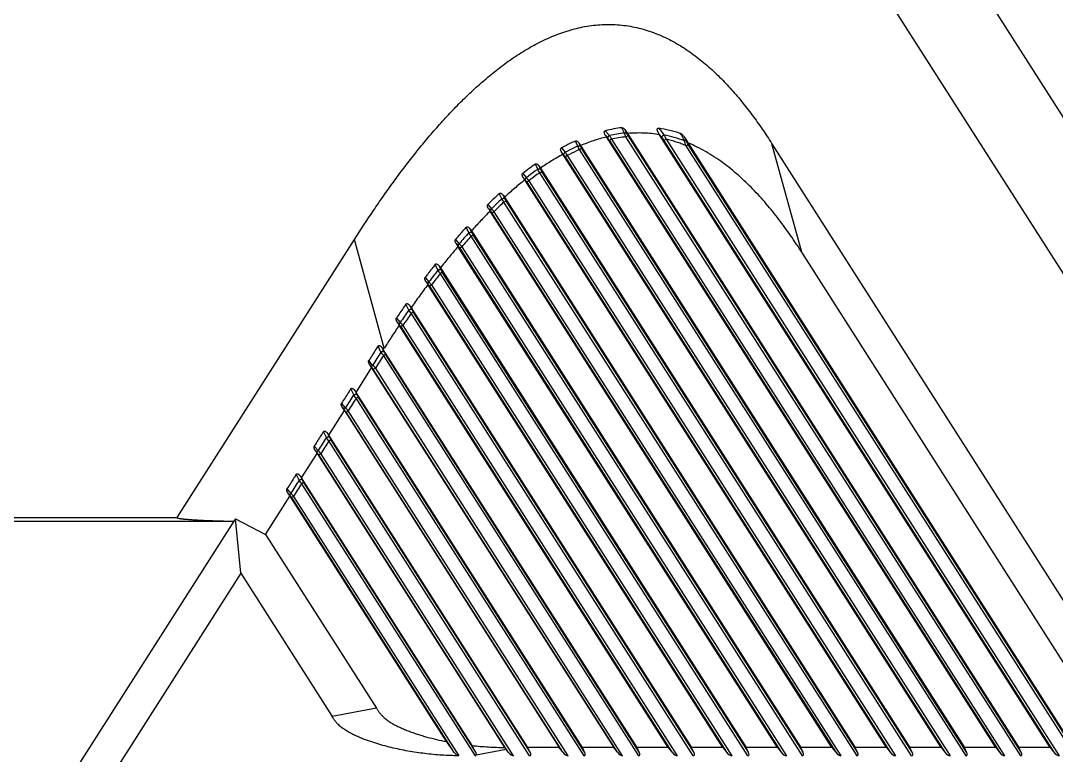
# Model space of a CAD drawing. Header units: millimetres. Extents: x 1409 to 26878, y 589 to 5187.
# Drawn here: x 16348.9 to 16472.7, y 2745.3 to 2833.2 of the extents above; entities that cross this region are included whole.
import ezdxf

# ---------------------------------------------------------------- set-up
doc = ezdxf.new("R2010")
doc.units = ezdxf.units.MM

# ---------------------------------------------------------------- blocks, each defined once
blk = doc.blocks.new('1111')
at = {"color": 7, "linetype": 'Continuous'}
for p, q in [((16405.68, 7051.13), (16600.5, 6745.32)), ((16553.11, 6801.11), (16423.21, 7005.02)), ((16418.89, 6946.24), (16418.6, 6946.88)), ((16416.61, 6946.52), (16417.09, 6945.94)), ((16416.62, 6945.96), (16416.88, 6945.65)), ((16416.62, 6945.96), (16416.74, 6945.77)), ((16463.27, 6872.73), (16416.74, 6945.77)), ((16419.15, 6946.26), (16419, 6946.58)), ((16419, 6946.58), (16419.26, 6946.19)), ((16419.08, 6945.79), (16419.33, 6945.94)), ((16466.26, 6871.73), (16419.08, 6945.79)), ((16419.26, 6946.19), (16466.05, 6872.73)), ((16466.32, 6872.18), (16419.33, 6945.94)), ((16423.01, 6946.17), (16423.09, 6946.04)), ((16469.79, 6872.73), (16423.09, 6946.04)), ((16426.03, 6945.78), (16426.51, 6945.05)), ((16411.36, 6944.46), (16411.8, 6943.94)), ((16413.32, 6944.68), (16413.04, 6945.29)), ((16413.62, 6944.71), (16413.48, 6945.02)), ((16413.48, 6945.02), (16413.66, 6944.74)), ((16413.53, 6944.26), (16413.78, 6944.42)), ((16413.66, 6944.74), (16459.53, 6872.73)), ((16459.8, 6872.18), (16413.78, 6944.42)), ((16417.33, 6945.52), (16417.09, 6945.36)), ((16417.09, 6945.36), (16463.71, 6872.18)), ((16417.33, 6945.52), (16464.34, 6871.73)), ((16423.87, 6945.49), (16423.62, 6945.34)), ((16423.62, 6945.34), (16470.23, 6872.18)), ((16423.87, 6945.49), (16470.86, 6871.73)), ((16426.27, 6944.73), (16426.52, 6944.89)), ((16472.78, 6871.73), (16426.27, 6944.73)), ((16426.51, 6945.05), (16472.58, 6872.73)), ((16472.84, 6872.18), (16426.52, 6944.89)), ((16436.52, 6944.97), (16483.17, 6871.73)), ((16440.09, 6931.98), (16436.52, 6944.97)), ((16411.39, 6943.93), (16411.62, 6943.66)), ((16411.39, 6943.93), (16411.54, 6943.7)), ((16456.75, 6872.73), (16411.54, 6943.7)), ((16412.06, 6943.55), (16411.82, 6943.39)), ((16411.82, 6943.39), (16457.19, 6872.18)), ((16412.06, 6943.55), (16457.82, 6871.73)), ((16459.74, 6871.73), (16413.53, 6944.26)), ((16408.53, 6941.91), (16408.25, 6942.53)), ((16408.86, 6941.95), (16408.71, 6942.27)), ((16408.71, 6942.27), (16408.86, 6942.04)), ((16408.86, 6942.04), (16453.01, 6872.73)), ((16406.75, 6941.41), (16407.19, 6940.9)), ((16406.8, 6940.9), (16407.03, 6940.64)), ((16406.8, 6940.9), (16406.97, 6940.63)), ((16450.23, 6872.73), (16406.97, 6940.63)), ((16408.77, 6941.5), (16409.01, 6941.66)), ((16453.22, 6871.73), (16408.77, 6941.5)), ((16453.28, 6872.18), (16409.01, 6941.66)), ((16407.47, 6940.53), (16407.22, 6940.37)), ((16407.22, 6940.37), (16450.67, 6872.18)), ((16407.47, 6940.53), (16451.29, 6871.73)), ((16404.24, 6938.37), (16403.94, 6939.01)), ((16404.58, 6938.43), (16404.42, 6938.77)), ((16404.42, 6938.77), (16404.56, 6938.56)), ((16404.49, 6937.98), (16404.74, 6938.13)), ((16404.56, 6938.56), (16446.49, 6872.73)), ((16446.76, 6872.18), (16404.74, 6938.13)), ((16402.57, 6937.7), (16403.01, 6937.19)), ((16402.64, 6937.2), (16402.83, 6936.89)), ((16402.64, 6937.2), (16402.86, 6936.94)), ((16443.7, 6872.73), (16402.83, 6936.89)), ((16446.7, 6871.73), (16404.49, 6937.98)), ((16403.3, 6936.83), (16403.06, 6936.67)), ((16403.06, 6936.67), (16444.15, 6872.18)), ((16403.3, 6936.83), (16444.77, 6871.73)), ((16400.29, 6934.31), (16399.98, 6934.97)), ((16400.64, 6934.37), (16400.47, 6934.73)), ((16400.47, 6934.73), (16400.6, 6934.53)), ((16400.6, 6934.53), (16439.97, 6872.73)), ((16365.44, 6900.26), (16386.62, 6933.5)), ((16390.19, 6920.51), (16386.62, 6933.5)), ((16398.71, 6933.52), (16399.15, 6933)), ((16400.56, 6933.92), (16400.8, 6934.07)), ((16440.18, 6871.73), (16400.56, 6933.92)), ((16440.24, 6872.18), (16400.8, 6934.07)), ((16398.78, 6933.02), (16398.99, 6932.68)), ((16398.78, 6933.02), (16399.01, 6932.75)), ((16437.18, 6872.73), (16398.99, 6932.68)), ((16399.45, 6932.64), (16399.21, 6932.48)), ((16399.21, 6932.48), (16437.63, 6872.18)), ((16399.45, 6932.64), (16438.25, 6871.73)), ((16477.83, 6872.73), (16440.09, 6931.98)), ((16396.6, 6929.85), (16396.28, 6930.53)), ((16396.78, 6930.29), (16396.9, 6930.1)), ((16396.95, 6929.92), (16396.78, 6930.29)), ((16396.88, 6929.46), (16397.12, 6929.61)), ((16433.65, 6871.73), (16396.88, 6929.46)), ((16396.9, 6930.1), (16433.45, 6872.73)), ((16433.71, 6872.18), (16397.12, 6929.61)), ((16395.08, 6928.96), (16395.53, 6928.43)), ((16395.16, 6928.47), (16395.39, 6928.11)), ((16395.16, 6928.47), (16395.39, 6928.2)), ((16430.66, 6872.73), (16395.39, 6928.11)), ((16395.84, 6928.08), (16395.59, 6927.92)), ((16395.59, 6927.92), (16431.1, 6872.18)), ((16395.84, 6928.08), (16431.73, 6871.73)), ((16393.11, 6925.07), (16392.78, 6925.78)), ((16393.29, 6925.53), (16393.41, 6925.35)), ((16393.47, 6925.15), (16393.29, 6925.53)), ((16393.4, 6924.68), (16393.65, 6924.84)), ((16427.13, 6871.73), (16393.4, 6924.68)), ((16393.41, 6925.35), (16426.93, 6872.73)), ((16427.19, 6872.18), (16393.65, 6924.84)), ((16391.64, 6924.11), (16392.09, 6923.58)), ((16391.73, 6923.62), (16391.97, 6923.24)), ((16391.73, 6923.62), (16391.96, 6923.34)), ((16424.14, 6872.73), (16391.97, 6923.24)), ((16392.41, 6923.22), (16392.16, 6923.07)), ((16392.16, 6923.07), (16424.58, 6872.18)), ((16392.41, 6923.22), (16425.21, 6871.73)), ((16389.79, 6920.04), (16389.44, 6920.76)), ((16389.96, 6920.51), (16390.07, 6920.33)), ((16390.15, 6920.12), (16389.96, 6920.51)), ((16390.07, 6920.33), (16390.19, 6920.51)), ((16420.4, 6872.73), (16390.07, 6920.33)), ((16390.08, 6919.65), (16390.33, 6919.8)), ((16420.61, 6871.73), (16390.08, 6919.65)), ((16420.67, 6872.18), (16390.33, 6919.8)), ((16388.8, 6918.49), (16388.34, 6919.03)), ((16388.44, 6918.54), (16388.68, 6918.15)), ((16388.67, 6918.26), (16388.44, 6918.54)), ((16386.81, 6915.22), (16388.68, 6918.15)), ((16388.68, 6918.15), (16417.61, 6872.73)), ((16388.88, 6917.98), (16389.12, 6918.14)), ((16418.06, 6872.18), (16388.88, 6917.98)), ((16418.68, 6871.73), (16389.12, 6918.14)), ((16386.53, 6914.92), (16386.18, 6915.64)), ((16386.7, 6915.39), (16386.81, 6915.22)), ((16386.89, 6915), (16386.7, 6915.39)), ((16413.88, 6872.73), (16386.81, 6915.22)), ((16386.82, 6914.53), (16387.06, 6914.68)), ((16414.14, 6872.18), (16387.06, 6914.68)), ((16385.54, 6913.37), (16385.08, 6913.92)), ((16385.18, 6913.42), (16385.42, 6913.03)), ((16385.41, 6913.14), (16385.18, 6913.42)), ((16414.08, 6871.73), (16386.82, 6914.53)), ((16383.55, 6910.1), (16385.42, 6913.03)), ((16385.42, 6913.03), (16411.09, 6872.73)), ((16385.62, 6912.86), (16385.86, 6913.02)), ((16411.53, 6872.18), (16385.62, 6912.86)), ((16412.16, 6871.73), (16385.86, 6913.02)), ((16383.27, 6909.8), (16382.92, 6910.52)), ((16383.44, 6910.27), (16383.55, 6910.1)), ((16383.63, 6909.88), (16383.44, 6910.27)), ((16407.36, 6872.73), (16383.55, 6910.1)), ((16382.28, 6908.25), (16381.82, 6908.8)), ((16383.56, 6909.41), (16383.8, 6909.57)), ((16407.56, 6871.73), (16383.56, 6909.41)), ((16407.62, 6872.18), (16383.8, 6909.57)), ((16380.29, 6904.98), (16382.16, 6907.91)), ((16381.92, 6908.3), (16382.16, 6907.91)), ((16382.15, 6908.03), (16381.92, 6908.3)), ((16382.16, 6907.91), (16404.57, 6872.74)), ((16382.35, 6907.75), (16382.6, 6907.9)), ((16405.01, 6872.18), (16382.35, 6907.75)), ((16405.64, 6871.73), (16382.6, 6907.9)), ((16379.66, 6905.4), (16380.01, 6904.69)), ((16380.18, 6905.16), (16380.29, 6904.98)), ((16380.18, 6905.16), (16380.37, 6904.77)), ((16400.69, 6872.96), (16380.29, 6904.98)), ((16378.56, 6903.68), (16379.02, 6903.14)), ((16380.54, 6904.45), (16380.3, 6904.29)), ((16380.3, 6904.29), (16401.04, 6871.73)), ((16380.54, 6904.45), (16401.09, 6872.19)), ((16375.99, 6898.23), (16378.9, 6902.79)), ((16378.66, 6903.18), (16378.9, 6902.79)), ((16378.66, 6903.18), (16378.89, 6902.91)), ((16378.9, 6902.79), (16397.6, 6873.44)), ((16379.34, 6902.78), (16379.09, 6902.63)), ((16379.09, 6902.63), (16398.39, 6872.34)), ((16379.34, 6902.78), (16399.11, 6871.74)), ((16254.92, 6899.8), (16372.2, 6899.8)), ((16262.26, 6900.26), (16365.44, 6900.26)), ((16372.2, 6899.8), (16350.64, 6865.96)), ((16372.22, 6899.8), (16372.2, 6899.8)), ((16372.41, 6900.1), (16372.22, 6899.8)), ((16372.41, 6900.1), (16375.99, 6898.23)), ((16373.03, 6893.58), (16372.41, 6900.1)), ((16375.99, 6898.23), (16389.25, 6877.43)), ((16373.03, 6893.58), (16355.61, 6866.23)), ((16373.03, 6893.58), (16383.95, 6876.43)), ((16389.25, 6877.43), (16383.95, 6876.43)), ((16401.18, 6871.85), (16404.74, 6872.52)), ((16405.01, 6872.18), (16404.74, 6872.52)), ((16411.09, 6872.73), (16407.36, 6872.73)), ((16407.62, 6872.18), (16407.36, 6872.73)), ((16411.53, 6872.18), (16411.09, 6872.73)), ((16417.61, 6872.73), (16413.88, 6872.73)), ((16414.14, 6872.18), (16413.88, 6872.73)), ((16418.06, 6872.18), (16417.61, 6872.73)), ((16424.14, 6872.73), (16420.4, 6872.73)), ((16420.67, 6872.18), (16420.4, 6872.73)), ((16424.14, 6872.73), (16424.58, 6872.18)), ((16430.66, 6872.73), (16426.93, 6872.73)), ((16427.19, 6872.18), (16426.93, 6872.73)), ((16430.66, 6872.73), (16431.1, 6872.18)), ((16437.18, 6872.73), (16433.45, 6872.73)), ((16433.71, 6872.18), (16433.45, 6872.73)), ((16437.18, 6872.73), (16437.63, 6872.18)), ((16443.7, 6872.73), (16439.97, 6872.73)), ((16440.24, 6872.18), (16439.97, 6872.73)), ((16443.7, 6872.73), (16444.15, 6872.18)), ((16450.23, 6872.73), (16446.49, 6872.73)), ((16446.76, 6872.18), (16446.49, 6872.73)), ((16450.23, 6872.73), (16450.67, 6872.18)), ((16456.75, 6872.73), (16453.01, 6872.73)), ((16453.28, 6872.18), (16453.01, 6872.73)), ((16456.75, 6872.73), (16457.19, 6872.18)), ((16463.27, 6872.73), (16459.53, 6872.73)), ((16459.8, 6872.18), (16459.53, 6872.73)), ((16463.27, 6872.73), (16463.71, 6872.18)), ((16469.79, 6872.73), (16466.05, 6872.73)), ((16466.32, 6872.18), (16466.05, 6872.73)), ((16469.79, 6872.73), (16470.23, 6872.18))]:
    blk.add_line(p, q, dxfattribs=at)
for centre, radius, start, end in [((16582.53, 7025.35), 175.56, 206.953, 207.1137), ((16441.27, 6898.69), 54.28, 133.0245, 134.8221), ((16441.43, 6898.5), 54.07, 133.0964, 134.85), ((16457.02, 6883.86), 75.92, 138.3529, 139.6654), ((16457.29, 6883.59), 75.83, 138.4244, 139.7027), ((16477.28, 6867.47), 101.98, 142.2887, 143.2868), ((16477.56, 6867.22), 101.89, 142.3522, 143.3247), ((16501.46, 6850.11), 131.75, 145.3208, 146.1089), ((16502, 6849.7), 131.96, 145.377, 146.1434), ((16593.4, 6789.26), 241.99, 147.2885, 147.7234), ((16589.66, 6791.65), 237.09, 147.3262, 147.7588), ((16590.16, 6784.13), 242.02, 147.2885, 147.7233), ((16586.42, 6786.52), 237.12, 147.3263, 147.7588), ((16586.9, 6779.02), 242.02, 147.2885, 147.7234), ((16583.15, 6781.4), 237.11, 147.3263, 147.7588), ((16583.61, 6773.91), 241.99, 147.2885, 147.7234), ((16579.87, 6776.3), 237.09, 147.3262, 147.7588)]:
    blk.add_arc(centre, radius, start, end, dxfattribs=at)
for centre, start_param, end_param in [((16400.66, 6872.33), -3.452417, -2.832967), ((16405.26, 6872.33), 1.521772, 2.830769), ((16407.18, 6872.33), -3.452417, -2.14342), ((16411.78, 6872.33), 1.521772, 2.830769), ((16413.7, 6872.33), -3.452417, -2.14342), ((16418.3, 6872.33), 1.521772, 2.830769), ((16420.22, 6872.33), -3.452417, -2.14342), ((16424.83, 6872.33), 1.521772, 2.830769), ((16426.75, 6872.33), -3.452417, -2.14342), ((16431.35, 6872.33), 1.521772, 2.830769), ((16433.27, 6872.33), -3.452417, -2.14342), ((16437.87, 6872.33), 1.521772, 2.830769), ((16439.79, 6872.33), -3.452417, -2.14342), ((16444.39, 6872.33), 1.521772, 2.830769), ((16446.31, 6872.33), -3.452417, -2.14342), ((16450.91, 6872.33), 1.521772, 2.830769), ((16452.84, 6872.33), -3.452417, -2.14342), ((16457.43, 6872.33), 1.521772, 2.830769), ((16459.36, 6872.33), -3.452417, -2.14342), ((16463.96, 6872.33), 1.521772, 2.830769), ((16465.88, 6872.33), -3.452417, -2.14342), ((16470.48, 6872.33), 1.521772, 2.830769)]:
    blk.add_ellipse(centre, major_axis=(-0.473, 0.571), ratio=0.388195, start_param=start_param, end_param=end_param, dxfattribs=at)
for points, knots in [([(16386.62, 6933.5), (16387.36, 6934.67), (16388.5, 6936.4), (16390.08, 6938.69), (16391.28, 6940.38), (16392.52, 6942.05), (16393.59, 6943.42), (16394.45, 6944.5), (16395.11, 6945.3), (16395.78, 6946.1), (16396.46, 6946.88), (16397.15, 6947.66), (16398.09, 6948.68), (16399.29, 6949.93), (16400.54, 6951.13), (16401.56, 6952.07), (16402.35, 6952.75), (16403.15, 6953.41), (16403.97, 6954.06), (16404.8, 6954.68), (16405.65, 6955.27), (16406.52, 6955.84), (16407.71, 6956.56), (16408.93, 6957.21), (16410.2, 6957.78), (16411.17, 6958.16), (16412.15, 6958.49), (16413.16, 6958.77), (16414.17, 6958.99), (16415.2, 6959.14), (16416.24, 6959.23), (16417.28, 6959.24), (16418.32, 6959.19), (16419.35, 6959.06), (16420.37, 6958.87), (16421.38, 6958.6), (16422.36, 6958.27), (16423.33, 6957.88), (16424.27, 6957.43), (16425.48, 6956.77), (16426.94, 6955.82), (16428.57, 6954.53), (16430.11, 6953.13), (16431.54, 6951.63), (16432.67, 6950.31), (16433.54, 6949.22), (16434.17, 6948.4), (16434.78, 6947.56), (16435.57, 6946.42), (16436.15, 6945.55), (16436.52, 6944.97)], [0, 0, 0, 0, 0.062498, 0.093748, 0.124998, 0.156248, 0.187498, 0.203123, 0.218749, 0.234374, 0.249999, 0.265625, 0.281251, 0.312501, 0.343751, 0.359377, 0.375003, 0.390628, 0.406255, 0.421881, 0.437507, 0.453133, 0.468759, 0.500005, 0.515631, 0.531257, 0.546883, 0.562508, 0.578134, 0.593759, 0.609385, 0.62501, 0.640635, 0.65626, 0.671885, 0.687511, 0.703136, 0.718762, 0.734387, 0.750013, 0.781256, 0.812501, 0.843749, 0.874997, 0.906247, 0.921873, 0.937498, 0.953124, 0.96875, 1, 1, 1, 1]), ([(16418.6, 6946.88), (16418.27, 6946.84), (16417.6, 6946.74), (16416.94, 6946.6), (16416.61, 6946.52)], [0, 0, 0, 0, 0.491558, 1, 1, 1, 1]), ([(16418.6, 6946.88), (16418.61, 6946.88), (16418.63, 6946.88), (16418.66, 6946.88), (16418.7, 6946.87), (16418.74, 6946.85), (16418.78, 6946.82), (16418.83, 6946.78), (16418.88, 6946.74), (16418.93, 6946.69), (16418.97, 6946.64), (16418.99, 6946.6), (16419, 6946.58)], [0, 0, 0, 0, 0.062542, 0.125103, 0.187639, 0.250176, 0.375126, 0.5001, 0.625078, 0.750053, 0.875031, 1, 1, 1, 1]), ([(16423.01, 6946.17), (16422.99, 6946.2), (16422.96, 6946.25), (16422.91, 6946.34), (16422.88, 6946.42), (16422.85, 6946.48), (16422.84, 6946.53), (16422.83, 6946.58), (16422.82, 6946.63), (16422.82, 6946.67), (16422.83, 6946.71), (16422.83, 6946.73), (16422.84, 6946.76), (16422.86, 6946.78), (16422.88, 6946.79), (16422.9, 6946.81), (16422.92, 6946.82), (16422.95, 6946.82), (16422.98, 6946.82), (16423, 6946.82)], [0, 0, 0, 0, 0.124984, 0.249957, 0.374914, 0.437402, 0.499887, 0.562367, 0.62484, 0.687295, 0.718557, 0.749822, 0.781091, 0.812375, 0.843649, 0.874932, 0.906232, 0.937519, 1, 1, 1, 1]), ([(16423, 6946.82), (16423.05, 6946.75), (16423.26, 6946.49), (16423.46, 6946.22), (16423.62, 6946.02)], [0, 0, 0, 0, 0.249458, 1, 1, 1, 1]), ([(16425.61, 6946.19), (16425.4, 6946.26), (16424.96, 6946.39), (16424.09, 6946.62), (16423.43, 6946.75), (16423, 6946.82)], [0, 0, 0, 0, 0.255218, 0.506537, 1, 1, 1, 1]), ([(16416.74, 6945.77), (16416.21, 6945.65), (16415.17, 6945.34), (16414.16, 6944.95), (16413.66, 6944.74)], [0, 0, 0, 0, 0.499986, 1, 1, 1, 1]), ([(16416.62, 6945.96), (16416.61, 6945.98), (16416.58, 6946.03), (16416.55, 6946.1), (16416.52, 6946.17), (16416.5, 6946.24), (16416.49, 6946.29), (16416.49, 6946.33), (16416.49, 6946.37), (16416.5, 6946.41), (16416.51, 6946.45), (16416.54, 6946.48), (16416.57, 6946.51), (16416.6, 6946.51), (16416.61, 6946.52)], [0, 0, 0, 0, 0.125, 0.249992, 0.374973, 0.499932, 0.562442, 0.624953, 0.68747, 0.749993, 0.812507, 0.874995, 0.937476, 1, 1, 1, 1]), ([(16417.09, 6945.94), (16417.08, 6945.93), (16417.05, 6945.91), (16417, 6945.88), (16416.97, 6945.84), (16416.93, 6945.8), (16416.91, 6945.76), (16416.89, 6945.72), (16416.88, 6945.68), (16416.88, 6945.66), (16416.88, 6945.65)], [0, 0, 0, 0, 0.148574, 0.297868, 0.443569, 0.581668, 0.708549, 0.821365, 0.918462, 1, 1, 1, 1]), ([(16416.88, 6945.65), (16416.91, 6945.61), (16416.99, 6945.51), (16417.06, 6945.41), (16417.09, 6945.36)], [0, 0, 0, 0, 0.487375, 1, 1, 1, 1]), ([(16418.89, 6946.24), (16418.59, 6946.21), (16417.99, 6946.13), (16417.39, 6946.01), (16417.09, 6945.94)], [0, 0, 0, 0, 0.499996, 1, 1, 1, 1]), ([(16417.09, 6945.94), (16417.13, 6945.88), (16417.22, 6945.74), (16417.3, 6945.59), (16417.33, 6945.52)], [0, 0, 0, 0, 0.486125, 1, 1, 1, 1]), ([(16419.08, 6945.79), (16418.79, 6945.76), (16418.2, 6945.68), (16417.62, 6945.58), (16417.33, 6945.52)], [0, 0, 0, 0, 0.499997, 1, 1, 1, 1]), ([(16418.89, 6946.24), (16418.92, 6946.25), (16418.96, 6946.26), (16419.01, 6946.27), (16419.04, 6946.28), (16419.08, 6946.28), (16419.11, 6946.27), (16419.13, 6946.27), (16419.15, 6946.26), (16419.15, 6946.26)], [0, 0, 0, 0, 0.304732, 0.447388, 0.58083, 0.703488, 0.814276, 0.912925, 1, 1, 1, 1]), ([(16419.08, 6945.79), (16419.05, 6945.87), (16419, 6945.98), (16418.93, 6946.13), (16418.91, 6946.21), (16418.89, 6946.24)], [0, 0, 0, 0, 0.514323, 0.762665, 1, 1, 1, 1]), ([(16419.33, 6945.94), (16419.29, 6946), (16419.25, 6946.07), (16419.19, 6946.18), (16419.16, 6946.23), (16419.15, 6946.26)], [0, 0, 0, 0, 0.513472, 0.76206, 1, 1, 1, 1]), ([(16423.09, 6946.04), (16422.77, 6946.09), (16422.14, 6946.18), (16421.18, 6946.25), (16420.22, 6946.25), (16419.58, 6946.22), (16419.26, 6946.19)], [0, 0, 0, 0, 0.25, 0.499999, 0.749999, 1, 1, 1, 1]), ([(16423.01, 6946.17), (16423.04, 6946.13), (16423.15, 6945.99), (16423.26, 6945.84), (16423.35, 6945.73)], [0, 0, 0, 0, 0.249697, 1, 1, 1, 1]), ([(16423.62, 6946.02), (16423.6, 6946.01), (16423.57, 6945.99), (16423.52, 6945.95), (16423.47, 6945.92), (16423.43, 6945.87), (16423.4, 6945.83), (16423.38, 6945.8), (16423.36, 6945.78), (16423.35, 6945.76), (16423.35, 6945.75), (16423.35, 6945.74), (16423.35, 6945.73)], [0, 0, 0, 0, 0.146917, 0.298116, 0.447844, 0.590428, 0.720618, 0.833957, 0.883284, 0.927386, 0.966227, 1, 1, 1, 1]), ([(16423.35, 6945.73), (16423.4, 6945.67), (16423.49, 6945.54), (16423.58, 6945.41), (16423.62, 6945.34)], [0, 0, 0, 0, 0.493102, 1, 1, 1, 1]), ([(16423.62, 6946.02), (16423.67, 6945.94), (16423.75, 6945.76), (16423.83, 6945.59), (16423.87, 6945.49)], [0, 0, 0, 0, 0.490521, 1, 1, 1, 1]), ([(16426.06, 6945.31), (16425.67, 6945.46), (16424.86, 6945.73), (16424.04, 6945.94), (16423.62, 6946.02)], [0, 0, 0, 0, 0.500006, 1, 1, 1, 1]), ([(16426.06, 6945.31), (16426.03, 6945.39), (16425.87, 6945.68), (16425.73, 6945.97), (16425.61, 6946.19)], [0, 0, 0, 0, 0.250609, 1, 1, 1, 1]), ([(16425.61, 6946.19), (16425.63, 6946.18), (16425.65, 6946.17), (16425.69, 6946.15), (16425.74, 6946.11), (16425.8, 6946.07), (16425.85, 6946.01), (16425.9, 6945.96), (16425.96, 6945.88), (16426.01, 6945.82), (16426.03, 6945.78)], [0, 0, 0, 0, 0.062526, 0.125065, 0.250046, 0.375047, 0.500052, 0.625057, 0.750057, 1, 1, 1, 1]), ([(16411.39, 6943.93), (16411.38, 6943.95), (16411.35, 6944), (16411.32, 6944.06), (16411.3, 6944.13), (16411.28, 6944.2), (16411.27, 6944.26), (16411.27, 6944.31), (16411.28, 6944.35), (16411.29, 6944.38), (16411.3, 6944.41), (16411.33, 6944.44), (16411.35, 6944.46), (16411.36, 6944.46)], [0, 0, 0, 0, 0.124962, 0.249924, 0.374877, 0.499821, 0.624738, 0.687258, 0.749791, 0.812337, 0.874878, 0.937445, 1, 1, 1, 1]), ([(16413.04, 6945.29), (16412.9, 6945.23), (16412.33, 6944.97), (16411.78, 6944.69), (16411.36, 6944.46)], [0, 0, 0, 0, 0.240695, 1, 1, 1, 1]), ([(16413.32, 6944.68), (16413.19, 6944.63), (16412.68, 6944.39), (16412.17, 6944.14), (16411.8, 6943.94)], [0, 0, 0, 0, 0.250018, 1, 1, 1, 1]), ([(16413.04, 6945.29), (16413.05, 6945.29), (16413.07, 6945.3), (16413.11, 6945.3), (16413.14, 6945.3), (16413.19, 6945.29), (16413.24, 6945.27), (16413.3, 6945.23), (16413.35, 6945.18), (16413.39, 6945.13), (16413.44, 6945.08), (16413.46, 6945.04), (16413.48, 6945.02)], [0, 0, 0, 0, 0.06256, 0.125136, 0.187689, 0.250249, 0.375156, 0.500116, 0.625087, 0.750056, 0.875032, 1, 1, 1, 1]), ([(16413.32, 6944.68), (16413.34, 6944.7), (16413.39, 6944.71), (16413.45, 6944.73), (16413.49, 6944.73), (16413.53, 6944.73), (16413.56, 6944.73), (16413.59, 6944.72), (16413.61, 6944.71), (16413.62, 6944.71)], [0, 0, 0, 0, 0.30052, 0.4435, 0.57808, 0.702076, 0.813941, 0.91307, 1, 1, 1, 1]), ([(16413.53, 6944.26), (16413.49, 6944.33), (16413.42, 6944.47), (16413.35, 6944.61), (16413.32, 6944.68)], [0, 0, 0, 0, 0.515265, 1, 1, 1, 1]), ([(16413.78, 6944.42), (16413.75, 6944.47), (16413.69, 6944.56), (16413.64, 6944.66), (16413.62, 6944.71)], [0, 0, 0, 0, 0.515257, 1, 1, 1, 1]), ([(16426.27, 6944.73), (16426.08, 6944.81), (16425.69, 6944.96), (16425.09, 6945.17), (16424.48, 6945.34), (16424.07, 6945.45), (16423.87, 6945.49)], [0, 0, 0, 0, 0.250002, 0.500002, 0.750001, 1, 1, 1, 1]), ([(16426.06, 6945.31), (16426.08, 6945.32), (16426.11, 6945.33), (16426.15, 6945.34), (16426.18, 6945.34), (16426.2, 6945.35), (16426.22, 6945.35), (16426.24, 6945.34), (16426.25, 6945.34), (16426.26, 6945.34)], [0, 0, 0, 0, 0.318762, 0.464115, 0.597883, 0.718882, 0.826328, 0.919892, 1, 1, 1, 1]), ([(16426.27, 6944.73), (16426.23, 6944.83), (16426.16, 6945.02), (16426.09, 6945.22), (16426.06, 6945.31)], [0, 0, 0, 0, 0.50902, 1, 1, 1, 1]), ([(16426.52, 6944.89), (16426.47, 6944.96), (16426.4, 6945.08), (16426.32, 6945.23), (16426.28, 6945.3), (16426.26, 6945.34)], [0, 0, 0, 0, 0.506442, 0.756064, 1, 1, 1, 1]), ([(16440.09, 6931.98), (16439.66, 6932.65), (16439, 6933.65), (16438.07, 6934.95), (16437.36, 6935.91), (16436.62, 6936.85), (16435.86, 6937.77), (16435.07, 6938.67), (16434.25, 6939.54), (16433.4, 6940.38), (16432.23, 6941.46), (16430.99, 6942.47), (16429.68, 6943.38), (16428.66, 6944), (16427.6, 6944.57), (16426.88, 6944.9), (16426.51, 6945.05)], [0, 0, 0, 0, 0.124999, 0.187504, 0.250007, 0.31251, 0.375013, 0.437517, 0.50002, 0.562524, 0.625027, 0.749999, 0.812501, 0.875001, 0.937501, 1, 1, 1, 1]), ([(16411.54, 6943.7), (16411.08, 6943.45), (16410.17, 6942.92), (16409.29, 6942.34), (16408.86, 6942.04)], [0, 0, 0, 0, 0.499994, 1, 1, 1, 1]), ([(16411.8, 6943.94), (16411.79, 6943.93), (16411.76, 6943.91), (16411.73, 6943.87), (16411.69, 6943.84), (16411.67, 6943.8), (16411.65, 6943.76), (16411.63, 6943.73), (16411.62, 6943.69), (16411.62, 6943.67), (16411.62, 6943.66)], [0, 0, 0, 0, 0.150173, 0.299008, 0.442916, 0.57883, 0.703983, 0.816316, 0.914856, 1, 1, 1, 1]), ([(16411.62, 6943.66), (16411.66, 6943.62), (16411.73, 6943.53), (16411.79, 6943.44), (16411.82, 6943.39)], [0, 0, 0, 0, 0.485172, 1, 1, 1, 1]), ([(16411.8, 6943.94), (16411.85, 6943.88), (16411.94, 6943.75), (16412.02, 6943.62), (16412.06, 6943.55)], [0, 0, 0, 0, 0.484928, 1, 1, 1, 1]), ([(16413.53, 6944.26), (16413.41, 6944.21), (16412.91, 6943.98), (16412.42, 6943.74), (16412.06, 6943.55)], [0, 0, 0, 0, 0.250018, 1, 1, 1, 1]), ([(16408.25, 6942.53), (16408, 6942.35), (16407.5, 6941.99), (16407, 6941.61), (16406.75, 6941.41)], [0, 0, 0, 0, 0.484485, 1, 1, 1, 1]), ([(16408.53, 6941.91), (16408.42, 6941.83), (16407.96, 6941.5), (16407.52, 6941.16), (16407.19, 6940.9)], [0, 0, 0, 0, 0.250007, 1, 1, 1, 1]), ([(16408.25, 6942.53), (16408.26, 6942.53), (16408.28, 6942.55), (16408.31, 6942.55), (16408.35, 6942.56), (16408.4, 6942.55), (16408.46, 6942.53), (16408.52, 6942.49), (16408.57, 6942.44), (16408.62, 6942.39), (16408.67, 6942.33), (16408.69, 6942.29), (16408.71, 6942.27)], [0, 0, 0, 0, 0.062572, 0.125151, 0.187704, 0.250261, 0.375119, 0.500067, 0.62504, 0.750021, 0.875011, 1, 1, 1, 1]), ([(16408.53, 6941.91), (16408.55, 6941.91), (16408.58, 6941.93), (16408.62, 6941.95), (16408.67, 6941.96), (16408.71, 6941.97), (16408.76, 6941.97), (16408.8, 6941.97), (16408.83, 6941.96), (16408.85, 6941.95), (16408.86, 6941.95)], [0, 0, 0, 0, 0.150433, 0.299308, 0.443114, 0.578859, 0.703851, 0.816098, 0.914675, 1, 1, 1, 1]), ([(16408.77, 6941.5), (16408.73, 6941.57), (16408.64, 6941.7), (16408.57, 6941.84), (16408.53, 6941.91)], [0, 0, 0, 0, 0.514975, 1, 1, 1, 1]), ([(16409.01, 6941.66), (16408.98, 6941.71), (16408.93, 6941.8), (16408.88, 6941.9), (16408.86, 6941.95)], [0, 0, 0, 0, 0.514797, 1, 1, 1, 1]), ([(16406.97, 6940.63), (16406.56, 6940.3), (16405.74, 6939.62), (16404.95, 6938.91), (16404.56, 6938.56)], [0, 0, 0, 0, 0.499997, 1, 1, 1, 1]), ([(16406.8, 6940.9), (16406.79, 6940.92), (16406.77, 6940.96), (16406.74, 6941.02), (16406.71, 6941.09), (16406.69, 6941.15), (16406.68, 6941.22), (16406.68, 6941.28), (16406.69, 6941.33), (16406.71, 6941.36), (16406.72, 6941.39), (16406.74, 6941.41), (16406.75, 6941.41)], [0, 0, 0, 0, 0.124963, 0.249934, 0.374898, 0.499864, 0.624819, 0.749715, 0.812281, 0.874842, 0.937429, 1, 1, 1, 1]), ([(16407.19, 6940.9), (16407.16, 6940.88), (16407.13, 6940.85), (16407.09, 6940.8), (16407.07, 6940.77), (16407.05, 6940.73), (16407.03, 6940.7), (16407.03, 6940.67), (16407.03, 6940.65), (16407.03, 6940.64)], [0, 0, 0, 0, 0.30029, 0.443525, 0.578425, 0.702674, 0.814611, 0.91355, 1, 1, 1, 1]), ([(16407.03, 6940.64), (16407.06, 6940.6), (16407.13, 6940.51), (16407.19, 6940.42), (16407.22, 6940.37)], [0, 0, 0, 0, 0.484811, 1, 1, 1, 1]), ([(16407.19, 6940.9), (16407.24, 6940.85), (16407.33, 6940.72), (16407.42, 6940.6), (16407.47, 6940.53)], [0, 0, 0, 0, 0.484813, 1, 1, 1, 1]), ([(16408.77, 6941.5), (16408.66, 6941.42), (16408.22, 6941.11), (16407.79, 6940.78), (16407.47, 6940.53)], [0, 0, 0, 0, 0.250007, 1, 1, 1, 1]), ([(16403.94, 6939.01), (16403.83, 6938.91), (16403.37, 6938.48), (16402.91, 6938.04), (16402.57, 6937.7)], [0, 0, 0, 0, 0.239171, 1, 1, 1, 1]), ([(16403.94, 6939.01), (16403.95, 6939.02), (16403.97, 6939.04), (16404.01, 6939.05), (16404.05, 6939.06), (16404.08, 6939.05), (16404.1, 6939.05), (16404.13, 6939.04), (16404.15, 6939.03), (16404.19, 6939.01), (16404.23, 6938.98), (16404.28, 6938.94), (16404.33, 6938.89), (16404.38, 6938.83), (16404.41, 6938.79), (16404.42, 6938.77)], [0, 0, 0, 0, 0.062539, 0.125075, 0.187598, 0.250118, 0.281402, 0.312677, 0.375191, 0.437699, 0.500198, 0.625132, 0.750079, 0.875038, 1, 1, 1, 1]), ([(16404.24, 6938.37), (16404.25, 6938.38), (16404.28, 6938.4), (16404.33, 6938.42), (16404.38, 6938.43), (16404.43, 6938.44), (16404.47, 6938.45), (16404.51, 6938.45), (16404.55, 6938.44), (16404.57, 6938.43), (16404.58, 6938.43)], [0, 0, 0, 0, 0.149739, 0.298827, 0.443471, 0.58021, 0.705975, 0.818424, 0.916312, 1, 1, 1, 1]), ([(16404.49, 6937.98), (16404.45, 6938.04), (16404.36, 6938.17), (16404.28, 6938.31), (16404.24, 6938.37)], [0, 0, 0, 0, 0.514425, 1, 1, 1, 1]), ([(16404.74, 6938.13), (16404.71, 6938.18), (16404.65, 6938.28), (16404.6, 6938.38), (16404.58, 6938.43)], [0, 0, 0, 0, 0.513869, 1, 1, 1, 1]), ([(16402.83, 6936.89), (16402.45, 6936.51), (16401.7, 6935.73), (16400.96, 6934.93), (16400.6, 6934.53)], [0, 0, 0, 0, 0.499999, 1, 1, 1, 1]), ([(16402.64, 6937.2), (16402.63, 6937.22), (16402.6, 6937.26), (16402.57, 6937.32), (16402.55, 6937.38), (16402.53, 6937.45), (16402.52, 6937.51), (16402.52, 6937.57), (16402.53, 6937.62), (16402.54, 6937.65), (16402.55, 6937.68), (16402.57, 6937.7), (16402.57, 6937.7)], [0, 0, 0, 0, 0.124959, 0.249927, 0.374891, 0.49986, 0.624823, 0.749745, 0.812303, 0.874858, 0.937437, 1, 1, 1, 1]), ([(16403.01, 6937.19), (16402.99, 6937.17), (16402.96, 6937.14), (16402.92, 6937.09), (16402.9, 6937.06), (16402.88, 6937.03), (16402.87, 6936.99), (16402.86, 6936.97), (16402.86, 6936.95), (16402.86, 6936.94)], [0, 0, 0, 0, 0.301687, 0.444664, 0.579024, 0.702708, 0.814274, 0.913184, 1, 1, 1, 1]), ([(16402.86, 6936.94), (16402.9, 6936.9), (16402.97, 6936.81), (16403.03, 6936.72), (16403.06, 6936.67)], [0, 0, 0, 0, 0.485107, 1, 1, 1, 1]), ([(16403.01, 6937.19), (16403.06, 6937.14), (16403.16, 6937.02), (16403.26, 6936.89), (16403.3, 6936.83)], [0, 0, 0, 0, 0.485034, 1, 1, 1, 1]), ([(16399.98, 6934.97), (16399.88, 6934.86), (16399.45, 6934.38), (16399.02, 6933.89), (16398.71, 6933.52)], [0, 0, 0, 0, 0.241016, 1, 1, 1, 1]), ([(16399.98, 6934.97), (16399.99, 6934.98), (16400.01, 6935), (16400.04, 6935.02), (16400.08, 6935.03), (16400.12, 6935.02), (16400.16, 6935.01), (16400.21, 6934.99), (16400.26, 6934.96), (16400.32, 6934.91), (16400.38, 6934.85), (16400.43, 6934.79), (16400.46, 6934.75), (16400.47, 6934.73)], [0, 0, 0, 0, 0.062539, 0.125047, 0.18756, 0.250088, 0.312619, 0.37514, 0.500045, 0.62501, 0.749996, 0.874994, 1, 1, 1, 1]), ([(16398.78, 6933.02), (16398.77, 6933.04), (16398.75, 6933.08), (16398.72, 6933.14), (16398.69, 6933.2), (16398.67, 6933.26), (16398.66, 6933.33), (16398.66, 6933.38), (16398.67, 6933.43), (16398.67, 6933.46), (16398.69, 6933.49), (16398.7, 6933.51), (16398.71, 6933.52)], [0, 0, 0, 0, 0.124955, 0.249921, 0.374884, 0.499853, 0.62482, 0.749757, 0.81231, 0.874863, 0.93744, 1, 1, 1, 1]), ([(16400.29, 6934.31), (16400.31, 6934.32), (16400.34, 6934.34), (16400.39, 6934.36), (16400.44, 6934.37), (16400.49, 6934.39), (16400.53, 6934.39), (16400.57, 6934.39), (16400.61, 6934.39), (16400.63, 6934.38), (16400.64, 6934.37)], [0, 0, 0, 0, 0.149318, 0.298691, 0.444031, 0.581567, 0.707925, 0.820478, 0.917754, 1, 1, 1, 1]), ([(16400.56, 6933.92), (16400.51, 6933.98), (16400.42, 6934.11), (16400.33, 6934.24), (16400.29, 6934.31)], [0, 0, 0, 0, 0.513865, 1, 1, 1, 1]), ([(16400.8, 6934.07), (16400.77, 6934.12), (16400.71, 6934.22), (16400.66, 6934.32), (16400.64, 6934.37)], [0, 0, 0, 0, 0.512961, 1, 1, 1, 1]), ([(16398.99, 6932.68), (16398.64, 6932.26), (16397.93, 6931.4), (16397.24, 6930.54), (16396.9, 6930.1)], [0, 0, 0, 0, 0.499999, 1, 1, 1, 1]), ([(16399.15, 6933), (16399.13, 6932.98), (16399.1, 6932.95), (16399.06, 6932.9), (16399.04, 6932.87), (16399.03, 6932.84), (16399.02, 6932.81), (16399.01, 6932.78), (16399.01, 6932.76), (16399.01, 6932.75)], [0, 0, 0, 0, 0.302941, 0.445855, 0.579918, 0.703226, 0.81447, 0.913199, 1, 1, 1, 1]), ([(16399.01, 6932.75), (16399.05, 6932.71), (16399.11, 6932.62), (16399.18, 6932.53), (16399.21, 6932.48)], [0, 0, 0, 0, 0.485599, 1, 1, 1, 1]), ([(16399.15, 6933), (16399.17, 6932.97), (16399.23, 6932.91), (16399.33, 6932.8), (16399.4, 6932.7), (16399.45, 6932.64)], [0, 0, 0, 0, 0.237181, 0.48537, 1, 1, 1, 1]), ([(16396.28, 6930.53), (16396.18, 6930.41), (16395.78, 6929.89), (16395.38, 6929.36), (16395.08, 6928.96)], [0, 0, 0, 0, 0.242447, 1, 1, 1, 1]), ([(16396.28, 6930.53), (16396.28, 6930.54), (16396.3, 6930.56), (16396.34, 6930.58), (16396.38, 6930.59), (16396.42, 6930.59), (16396.46, 6930.58), (16396.5, 6930.57), (16396.53, 6930.55), (16396.58, 6930.52), (16396.63, 6930.47), (16396.68, 6930.42), (16396.73, 6930.35), (16396.77, 6930.31), (16396.78, 6930.29)], [0, 0, 0, 0, 0.062555, 0.125087, 0.187595, 0.2501, 0.312609, 0.375116, 0.43762, 0.500124, 0.625066, 0.750032, 0.875011, 1, 1, 1, 1]), ([(16396.6, 6929.85), (16396.62, 6929.86), (16396.65, 6929.88), (16396.7, 6929.9), (16396.75, 6929.92), (16396.8, 6929.93), (16396.85, 6929.94), (16396.89, 6929.94), (16396.92, 6929.93), (16396.95, 6929.92), (16396.95, 6929.92)], [0, 0, 0, 0, 0.149054, 0.298695, 0.444607, 0.582781, 0.709602, 0.822219, 0.918969, 1, 1, 1, 1]), ([(16396.88, 6929.46), (16396.83, 6929.52), (16396.73, 6929.65), (16396.64, 6929.78), (16396.6, 6929.85)], [0, 0, 0, 0, 0.513356, 1, 1, 1, 1]), ([(16397.12, 6929.61), (16397.09, 6929.66), (16397.03, 6929.76), (16396.98, 6929.87), (16396.95, 6929.92)], [0, 0, 0, 0, 0.512174, 1, 1, 1, 1]), ([(16395.16, 6928.47), (16395.15, 6928.48), (16395.13, 6928.52), (16395.1, 6928.58), (16395.07, 6928.64), (16395.05, 6928.71), (16395.04, 6928.77), (16395.04, 6928.83), (16395.04, 6928.87), (16395.05, 6928.9), (16395.06, 6928.93), (16395.07, 6928.95), (16395.08, 6928.96)], [0, 0, 0, 0, 0.124952, 0.249915, 0.374878, 0.499848, 0.624817, 0.749764, 0.812313, 0.874863, 0.93744, 1, 1, 1, 1]), ([(16395.53, 6928.43), (16395.5, 6928.41), (16395.48, 6928.38), (16395.44, 6928.34), (16395.42, 6928.31), (16395.41, 6928.28), (16395.4, 6928.25), (16395.39, 6928.22), (16395.39, 6928.2), (16395.39, 6928.2)], [0, 0, 0, 0, 0.304051, 0.446995, 0.580868, 0.703912, 0.814879, 0.913396, 1, 1, 1, 1]), ([(16395.53, 6928.43), (16395.55, 6928.41), (16395.6, 6928.35), (16395.71, 6928.23), (16395.79, 6928.14), (16395.84, 6928.08)], [0, 0, 0, 0, 0.237439, 0.485697, 1, 1, 1, 1]), ([(16395.39, 6928.11), (16395.05, 6927.65), (16394.38, 6926.74), (16393.73, 6925.81), (16393.41, 6925.35)], [0, 0, 0, 0, 0.5, 1, 1, 1, 1]), ([(16395.39, 6928.2), (16395.43, 6928.15), (16395.5, 6928.06), (16395.56, 6927.97), (16395.59, 6927.92)], [0, 0, 0, 0, 0.486116, 1, 1, 1, 1]), ([(16392.78, 6925.78), (16392.68, 6925.64), (16392.3, 6925.09), (16391.92, 6924.53), (16391.64, 6924.11)], [0, 0, 0, 0, 0.24357, 1, 1, 1, 1]), ([(16392.78, 6925.78), (16392.79, 6925.79), (16392.8, 6925.81), (16392.84, 6925.83), (16392.88, 6925.84), (16392.92, 6925.84), (16392.96, 6925.83), (16393, 6925.82), (16393.04, 6925.8), (16393.08, 6925.77), (16393.13, 6925.72), (16393.19, 6925.66), (16393.24, 6925.6), (16393.27, 6925.55), (16393.29, 6925.53)], [0, 0, 0, 0, 0.062567, 0.125109, 0.187613, 0.250111, 0.312616, 0.375119, 0.437621, 0.500122, 0.625062, 0.750028, 0.875008, 1, 1, 1, 1]), ([(16393.11, 6925.07), (16393.13, 6925.08), (16393.16, 6925.1), (16393.21, 6925.12), (16393.27, 6925.14), (16393.32, 6925.16), (16393.36, 6925.16), (16393.4, 6925.17), (16393.44, 6925.16), (16393.46, 6925.15), (16393.47, 6925.15)], [0, 0, 0, 0, 0.148879, 0.29876, 0.445145, 0.583837, 0.711028, 0.823686, 0.919992, 1, 1, 1, 1]), ([(16393.4, 6924.68), (16393.35, 6924.75), (16393.25, 6924.87), (16393.16, 6925.01), (16393.11, 6925.07)], [0, 0, 0, 0, 0.512909, 1, 1, 1, 1]), ([(16393.65, 6924.84), (16393.61, 6924.89), (16393.55, 6924.99), (16393.5, 6925.1), (16393.47, 6925.15)], [0, 0, 0, 0, 0.51151, 1, 1, 1, 1]), ([(16391.73, 6923.62), (16391.72, 6923.64), (16391.7, 6923.67), (16391.67, 6923.73), (16391.64, 6923.79), (16391.62, 6923.86), (16391.61, 6923.92), (16391.6, 6923.98), (16391.61, 6924.02), (16391.61, 6924.05), (16391.62, 6924.08), (16391.63, 6924.1), (16391.64, 6924.11)], [0, 0, 0, 0, 0.124949, 0.24991, 0.374872, 0.499843, 0.624814, 0.749769, 0.812316, 0.874864, 0.937441, 1, 1, 1, 1]), ([(16392.09, 6923.58), (16392.07, 6923.56), (16392.04, 6923.53), (16392.01, 6923.48), (16391.99, 6923.45), (16391.98, 6923.42), (16391.97, 6923.39), (16391.96, 6923.37), (16391.96, 6923.35), (16391.96, 6923.34)], [0, 0, 0, 0, 0.305018, 0.44803, 0.581801, 0.704645, 0.81537, 0.91364, 1, 1, 1, 1]), ([(16391.96, 6923.34), (16392, 6923.3), (16392.07, 6923.21), (16392.13, 6923.11), (16392.16, 6923.07)], [0, 0, 0, 0, 0.486605, 1, 1, 1, 1]), ([(16392.09, 6923.58), (16392.12, 6923.55), (16392.17, 6923.49), (16392.28, 6923.38), (16392.36, 6923.28), (16392.41, 6923.22)], [0, 0, 0, 0, 0.237689, 0.486009, 1, 1, 1, 1]), ([(16391.97, 6923.24), (16391.81, 6923.01), (16391.51, 6922.56), (16390.92, 6921.65), (16390.48, 6920.97), (16390.19, 6920.51)], [0, 0, 0, 0, 0.25, 0.500001, 1, 1, 1, 1]), ([(16389.44, 6920.76), (16389.45, 6920.77), (16389.46, 6920.78), (16389.48, 6920.8), (16389.5, 6920.81), (16389.52, 6920.82), (16389.55, 6920.83), (16389.59, 6920.83), (16389.63, 6920.82), (16389.67, 6920.8), (16389.7, 6920.78), (16389.75, 6920.75), (16389.8, 6920.7), (16389.86, 6920.64), (16389.91, 6920.58), (16389.94, 6920.53), (16389.96, 6920.51)], [0, 0, 0, 0, 0.062521, 0.093846, 0.125157, 0.156473, 0.187776, 0.250242, 0.312731, 0.375223, 0.437713, 0.500202, 0.625116, 0.750062, 0.875025, 1, 1, 1, 1]), ([(16389.44, 6920.76), (16389.35, 6920.62), (16388.98, 6920.04), (16388.62, 6919.47), (16388.34, 6919.03)], [0, 0, 0, 0, 0.246028, 1, 1, 1, 1]), ([(16389.79, 6920.04), (16389.8, 6920.05), (16389.84, 6920.07), (16389.89, 6920.09), (16389.94, 6920.11), (16389.99, 6920.13), (16390.04, 6920.13), (16390.08, 6920.14), (16390.12, 6920.13), (16390.14, 6920.13), (16390.15, 6920.12)], [0, 0, 0, 0, 0.148783, 0.298839, 0.445551, 0.584593, 0.712031, 0.82471, 0.920705, 1, 1, 1, 1]), ([(16390.08, 6919.65), (16390.03, 6919.71), (16389.93, 6919.84), (16389.83, 6919.97), (16389.79, 6920.04)], [0, 0, 0, 0, 0.512587, 1, 1, 1, 1]), ([(16390.33, 6919.8), (16390.29, 6919.86), (16390.23, 6919.96), (16390.17, 6920.07), (16390.15, 6920.12)], [0, 0, 0, 0, 0.511051, 1, 1, 1, 1]), ([(16388.44, 6918.54), (16388.43, 6918.56), (16388.41, 6918.6), (16388.38, 6918.65), (16388.35, 6918.72), (16388.33, 6918.78), (16388.32, 6918.84), (16388.31, 6918.9), (16388.31, 6918.94), (16388.32, 6918.97), (16388.33, 6919.01), (16388.34, 6919.03), (16388.34, 6919.03)], [0, 0, 0, 0, 0.124949, 0.249909, 0.374871, 0.499841, 0.624814, 0.749772, 0.812317, 0.874866, 0.937442, 1, 1, 1, 1]), ([(16388.67, 6918.26), (16388.67, 6918.27), (16388.67, 6918.29), (16388.68, 6918.31), (16388.69, 6918.34), (16388.7, 6918.37), (16388.72, 6918.4), (16388.75, 6918.44), (16388.78, 6918.47), (16388.8, 6918.49)], [0, 0, 0, 0, 0.086194, 0.184306, 0.294888, 0.417617, 0.551337, 0.694401, 1, 1, 1, 1]), ([(16389.12, 6918.14), (16389.07, 6918.2), (16388.99, 6918.29), (16388.88, 6918.41), (16388.83, 6918.46), (16388.8, 6918.49)], [0, 0, 0, 0, 0.513738, 0.762126, 1, 1, 1, 1]), ([(16388.88, 6917.98), (16388.84, 6918.03), (16388.79, 6918.1), (16388.73, 6918.2), (16388.69, 6918.24), (16388.67, 6918.26)], [0, 0, 0, 0, 0.512989, 0.761589, 1, 1, 1, 1]), ([(16386.18, 6915.64), (16386.09, 6915.5), (16385.72, 6914.92), (16385.36, 6914.35), (16385.08, 6913.92)], [0, 0, 0, 0, 0.246028, 1, 1, 1, 1]), ([(16386.18, 6915.64), (16386.19, 6915.65), (16386.2, 6915.67), (16386.22, 6915.68), (16386.24, 6915.69), (16386.26, 6915.7), (16386.29, 6915.71), (16386.32, 6915.71), (16386.37, 6915.7), (16386.41, 6915.68), (16386.44, 6915.66), (16386.49, 6915.63), (16386.54, 6915.59), (16386.6, 6915.53), (16386.65, 6915.46), (16386.68, 6915.41), (16386.7, 6915.39)], [0, 0, 0, 0, 0.06252, 0.093846, 0.125157, 0.156474, 0.187777, 0.250243, 0.312732, 0.375225, 0.437715, 0.500204, 0.625117, 0.750063, 0.875025, 1, 1, 1, 1]), ([(16386.53, 6914.92), (16386.54, 6914.93), (16386.58, 6914.95), (16386.63, 6914.97), (16386.68, 6914.99), (16386.73, 6915.01), (16386.78, 6915.02), (16386.82, 6915.02), (16386.86, 6915.01), (16386.88, 6915.01), (16386.89, 6915)], [0, 0, 0, 0, 0.148783, 0.298839, 0.445551, 0.584593, 0.712031, 0.82471, 0.920705, 1, 1, 1, 1]), ([(16386.82, 6914.53), (16386.77, 6914.59), (16386.67, 6914.72), (16386.57, 6914.86), (16386.53, 6914.92)], [0, 0, 0, 0, 0.512587, 1, 1, 1, 1]), ([(16387.06, 6914.68), (16387.03, 6914.74), (16386.97, 6914.84), (16386.91, 6914.95), (16386.89, 6915)], [0, 0, 0, 0, 0.511051, 1, 1, 1, 1]), ([(16385.18, 6913.42), (16385.17, 6913.44), (16385.14, 6913.48), (16385.11, 6913.54), (16385.09, 6913.6), (16385.07, 6913.66), (16385.05, 6913.72), (16385.05, 6913.78), (16385.05, 6913.82), (16385.06, 6913.86), (16385.07, 6913.89), (16385.08, 6913.91), (16385.08, 6913.92)], [0, 0, 0, 0, 0.124938, 0.249895, 0.374848, 0.499813, 0.624783, 0.749753, 0.8123, 0.87486, 0.937446, 1, 1, 1, 1]), ([(16385.41, 6913.14), (16385.41, 6913.15), (16385.41, 6913.17), (16385.42, 6913.19), (16385.43, 6913.22), (16385.44, 6913.25), (16385.46, 6913.28), (16385.49, 6913.32), (16385.52, 6913.35), (16385.54, 6913.37)], [0, 0, 0, 0, 0.086194, 0.184306, 0.294888, 0.417617, 0.551337, 0.694401, 1, 1, 1, 1]), ([(16385.86, 6913.02), (16385.81, 6913.08), (16385.73, 6913.17), (16385.62, 6913.29), (16385.57, 6913.35), (16385.54, 6913.37)], [0, 0, 0, 0, 0.513738, 0.762126, 1, 1, 1, 1]), ([(16385.62, 6912.86), (16385.58, 6912.91), (16385.53, 6912.99), (16385.46, 6913.08), (16385.43, 6913.12), (16385.41, 6913.14)], [0, 0, 0, 0, 0.512989, 0.761589, 1, 1, 1, 1]), ([(16382.92, 6910.52), (16382.83, 6910.38), (16382.46, 6909.81), (16382.1, 6909.23), (16381.82, 6908.8)], [0, 0, 0, 0, 0.246028, 1, 1, 1, 1]), ([(16382.92, 6910.52), (16382.93, 6910.53), (16382.94, 6910.55), (16382.96, 6910.57), (16382.98, 6910.58), (16383, 6910.58), (16383.03, 6910.59), (16383.06, 6910.59), (16383.11, 6910.58), (16383.14, 6910.56), (16383.18, 6910.54), (16383.23, 6910.51), (16383.28, 6910.47), (16383.34, 6910.41), (16383.39, 6910.34), (16383.42, 6910.3), (16383.44, 6910.27)], [0, 0, 0, 0, 0.062515, 0.093842, 0.125155, 0.156486, 0.187796, 0.250287, 0.312786, 0.375282, 0.437771, 0.500255, 0.625161, 0.750093, 0.875041, 1, 1, 1, 1]), ([(16383.27, 6909.8), (16383.28, 6909.81), (16383.32, 6909.83), (16383.37, 6909.86), (16383.42, 6909.87), (16383.47, 6909.89), (16383.52, 6909.9), (16383.56, 6909.9), (16383.6, 6909.9), (16383.62, 6909.89), (16383.63, 6909.88)], [0, 0, 0, 0, 0.148783, 0.298839, 0.445551, 0.584593, 0.712031, 0.82471, 0.920705, 1, 1, 1, 1]), ([(16383.56, 6909.41), (16383.51, 6909.48), (16383.41, 6909.6), (16383.31, 6909.74), (16383.27, 6909.8)], [0, 0, 0, 0, 0.512587, 1, 1, 1, 1]), ([(16383.8, 6909.57), (16383.77, 6909.62), (16383.71, 6909.72), (16383.65, 6909.83), (16383.63, 6909.88)], [0, 0, 0, 0, 0.511051, 1, 1, 1, 1]), ([(16381.92, 6908.3), (16381.91, 6908.32), (16381.88, 6908.36), (16381.85, 6908.42), (16381.83, 6908.48), (16381.81, 6908.54), (16381.79, 6908.61), (16381.79, 6908.66), (16381.79, 6908.71), (16381.8, 6908.74), (16381.81, 6908.77), (16381.82, 6908.79), (16381.82, 6908.8)], [0, 0, 0, 0, 0.124949, 0.249909, 0.374871, 0.499841, 0.624814, 0.749772, 0.812317, 0.874866, 0.937442, 1, 1, 1, 1]), ([(16382.15, 6908.03), (16382.15, 6908.03), (16382.15, 6908.05), (16382.16, 6908.08), (16382.17, 6908.1), (16382.18, 6908.13), (16382.2, 6908.16), (16382.23, 6908.21), (16382.26, 6908.24), (16382.28, 6908.25)], [0, 0, 0, 0, 0.086194, 0.184306, 0.294888, 0.417617, 0.551337, 0.694401, 1, 1, 1, 1]), ([(16382.35, 6907.75), (16382.32, 6907.79), (16382.27, 6907.87), (16382.2, 6907.96), (16382.17, 6908), (16382.15, 6908.03)], [0, 0, 0, 0, 0.512989, 0.761589, 1, 1, 1, 1]), ([(16382.6, 6907.9), (16382.55, 6907.96), (16382.47, 6908.06), (16382.36, 6908.17), (16382.31, 6908.23), (16382.28, 6908.25)], [0, 0, 0, 0, 0.513738, 0.762126, 1, 1, 1, 1]), ([(16379.66, 6905.4), (16379.57, 6905.26), (16379.2, 6904.69), (16378.84, 6904.11), (16378.56, 6903.68)], [0, 0, 0, 0, 0.246028, 1, 1, 1, 1]), ([(16379.66, 6905.4), (16379.67, 6905.41), (16379.68, 6905.43), (16379.7, 6905.45), (16379.72, 6905.46), (16379.74, 6905.47), (16379.77, 6905.47), (16379.8, 6905.47), (16379.84, 6905.46), (16379.88, 6905.45), (16379.92, 6905.43), (16379.97, 6905.4), (16380.02, 6905.35), (16380.08, 6905.29), (16380.13, 6905.22), (16380.16, 6905.18), (16380.18, 6905.16)], [0, 0, 0, 0, 0.062517, 0.093839, 0.125154, 0.156478, 0.187783, 0.25025, 0.312734, 0.375224, 0.437713, 0.500203, 0.625117, 0.750063, 0.875025, 1, 1, 1, 1]), ([(16380.37, 6904.77), (16380.36, 6904.77), (16380.33, 6904.78), (16380.3, 6904.78), (16380.26, 6904.78), (16380.21, 6904.77), (16380.16, 6904.76), (16380.11, 6904.74), (16380.05, 6904.71), (16380.02, 6904.7), (16380.01, 6904.69)], [0, 0, 0, 0, 0.079295, 0.17529, 0.287969, 0.415407, 0.554449, 0.701161, 0.851217, 1, 1, 1, 1]), ([(16380.37, 6904.77), (16380.39, 6904.71), (16380.45, 6904.61), (16380.51, 6904.5), (16380.54, 6904.45)], [0, 0, 0, 0, 0.488886, 1, 1, 1, 1]), ([(16378.66, 6903.18), (16378.65, 6903.2), (16378.62, 6903.24), (16378.59, 6903.3), (16378.57, 6903.36), (16378.55, 6903.42), (16378.53, 6903.49), (16378.53, 6903.54), (16378.53, 6903.59), (16378.54, 6903.62), (16378.54, 6903.65), (16378.55, 6903.67), (16378.56, 6903.68)], [0, 0, 0, 0, 0.124949, 0.249909, 0.374871, 0.499841, 0.624814, 0.749772, 0.812318, 0.874865, 0.937441, 1, 1, 1, 1]), ([(16380.01, 6904.69), (16380.05, 6904.62), (16380.14, 6904.49), (16380.25, 6904.36), (16380.3, 6904.29)], [0, 0, 0, 0, 0.487344, 1, 1, 1, 1]), ([(16379.02, 6903.14), (16379, 6903.12), (16378.97, 6903.09), (16378.94, 6903.05), (16378.92, 6903.02), (16378.91, 6902.99), (16378.9, 6902.96), (16378.89, 6902.93), (16378.89, 6902.91), (16378.89, 6902.91)], [0, 0, 0, 0, 0.305599, 0.448662, 0.582382, 0.705112, 0.815693, 0.913805, 1, 1, 1, 1]), ([(16378.89, 6902.91), (16378.91, 6902.89), (16378.94, 6902.84), (16379.01, 6902.75), (16379.06, 6902.68), (16379.09, 6902.63)], [0, 0, 0, 0, 0.238376, 0.486947, 1, 1, 1, 1]), ([(16379.02, 6903.14), (16379.05, 6903.11), (16379.1, 6903.05), (16379.21, 6902.94), (16379.29, 6902.85), (16379.34, 6902.78)], [0, 0, 0, 0, 0.23784, 0.486198, 1, 1, 1, 1]), ([(16365.44, 6900.26), (16365.44, 6900.26), (16365.44, 6900.26), (16365.44, 6900.25), (16365.44, 6900.24), (16365.44, 6900.24), (16365.45, 6900.23), (16365.45, 6900.22), (16365.46, 6900.22), (16365.47, 6900.21), (16365.49, 6900.2), (16365.5, 6900.2), (16365.51, 6900.19), (16365.53, 6900.18), (16365.56, 6900.18), (16365.59, 6900.17), (16365.61, 6900.16), (16365.64, 6900.16), (16365.67, 6900.15), (16365.72, 6900.14), (16365.77, 6900.13), (16365.82, 6900.12), (16365.87, 6900.11), (16365.94, 6900.1), (16366.03, 6900.09), (16366.14, 6900.08), (16366.28, 6900.06), (16366.45, 6900.05), (16366.67, 6900.03), (16366.88, 6900.01), (16367.09, 6900), (16367.3, 6899.98), (16367.52, 6899.97), (16367.73, 6899.96), (16368.01, 6899.94), (16368.37, 6899.92), (16368.79, 6899.9), (16369.22, 6899.89), (16369.64, 6899.87), (16370.07, 6899.86), (16370.42, 6899.85), (16370.71, 6899.84), (16370.92, 6899.83), (16371.13, 6899.83), (16371.35, 6899.82), (16371.56, 6899.82), (16371.77, 6899.81), (16371.99, 6899.81), (16372.13, 6899.8), (16372.2, 6899.8)], [0, 0, 0, 0, 0.000981, 0.001961, 0.002941, 0.00392, 0.0049, 0.005877, 0.007829, 0.009782, 0.011735, 0.013687, 0.01564, 0.019545, 0.02345, 0.027356, 0.031261, 0.035167, 0.039072, 0.046884, 0.054695, 0.062507, 0.070318, 0.07813, 0.093753, 0.109377, 0.125001, 0.156249, 0.187497, 0.218746, 0.249995, 0.281244, 0.312494, 0.343743, 0.374993, 0.437492, 0.499992, 0.562492, 0.624993, 0.687494, 0.749995, 0.781245, 0.812496, 0.843746, 0.874997, 0.906248, 0.937499, 0.968749, 1, 1, 1, 1]), ([(16399.11, 6871.74), (16398.43, 6871.75), (16397.41, 6871.79), (16396.05, 6871.89), (16395.04, 6872), (16394.02, 6872.14), (16393.02, 6872.3), (16392.01, 6872.5), (16391.02, 6872.72), (16390.03, 6872.98), (16389.05, 6873.27), (16388.24, 6873.54), (16387.6, 6873.78), (16387.13, 6873.98), (16386.74, 6874.15), (16386.44, 6874.3), (16386.21, 6874.42), (16385.99, 6874.54), (16385.77, 6874.67), (16385.55, 6874.81), (16385.34, 6874.95), (16385.13, 6875.1), (16384.93, 6875.26), (16384.74, 6875.43), (16384.59, 6875.58), (16384.48, 6875.71), (16384.39, 6875.81), (16384.31, 6875.91), (16384.24, 6876.01), (16384.16, 6876.11), (16384.07, 6876.25), (16384, 6876.36), (16383.95, 6876.43)], [0, 0, 0, 0, 0.124992, 0.187493, 0.249993, 0.312492, 0.37499, 0.437488, 0.499985, 0.562481, 0.624977, 0.687472, 0.718722, 0.749971, 0.781221, 0.796847, 0.812472, 0.828098, 0.843725, 0.859351, 0.874979, 0.890605, 0.906233, 0.92186, 0.937488, 0.945303, 0.953118, 0.960933, 0.968748, 0.976561, 0.984374, 1, 1, 1, 1]), ([(16389.25, 6877.43), (16389.27, 6877.39), (16389.33, 6877.31), (16389.41, 6877.18), (16389.49, 6877.06), (16389.58, 6876.94), (16389.67, 6876.82), (16389.77, 6876.71), (16389.87, 6876.6), (16389.97, 6876.49), (16390.08, 6876.39), (16390.22, 6876.26), (16390.49, 6876.04), (16390.9, 6875.76), (16391.41, 6875.46), (16391.94, 6875.19), (16392.39, 6874.99), (16392.76, 6874.84), (16393.13, 6874.69), (16393.59, 6874.52), (16394.15, 6874.33), (16394.72, 6874.15), (16395.48, 6873.93), (16396.44, 6873.69), (16397.21, 6873.52), (16397.6, 6873.44)], [0, 0, 0, 0, 0.015625, 0.03125, 0.046875, 0.062505, 0.078135, 0.093764, 0.109394, 0.125026, 0.140657, 0.156286, 0.187543, 0.250035, 0.312532, 0.375029, 0.437527, 0.468778, 0.500028, 0.562527, 0.625024, 0.687523, 0.75002, 0.87501, 1, 1, 1, 1]), ([(16397.6, 6873.44), (16397.73, 6873.26), (16397.99, 6872.89), (16398.25, 6872.52), (16398.39, 6872.34)], [0, 0, 0, 0, 0.501959, 1, 1, 1, 1]), ([(16401.09, 6872.19), (16401.03, 6872.32), (16400.9, 6872.58), (16400.76, 6872.83), (16400.69, 6872.96)], [0, 0, 0, 0, 0.495062, 1, 1, 1, 1]), ([(16400.69, 6872.96), (16401.01, 6872.93), (16401.66, 6872.87), (16402.63, 6872.8), (16403.6, 6872.76), (16404.24, 6872.74), (16404.57, 6872.74)], [0, 0, 0, 0, 0.25, 0.5, 0.75, 1, 1, 1, 1]), ([(16404.57, 6872.74), (16404.58, 6872.72), (16404.64, 6872.65), (16404.7, 6872.57), (16404.74, 6872.52)], [0, 0, 0, 0, 0.250895, 1, 1, 1, 1]), ([(16399.11, 6871.74), (16399.1, 6871.74), (16399.08, 6871.74), (16399.04, 6871.75), (16398.99, 6871.77), (16398.94, 6871.8), (16398.87, 6871.84), (16398.79, 6871.9), (16398.7, 6871.98), (16398.61, 6872.06), (16398.51, 6872.18), (16398.43, 6872.28), (16398.39, 6872.34)], [0, 0, 0, 0, 0.032107, 0.064127, 0.1277, 0.190816, 0.25358, 0.37839, 0.502755, 0.626972, 0.751209, 1, 1, 1, 1]), ([(16401.09, 6872.19), (16401.11, 6872.17), (16401.13, 6872.11), (16401.16, 6872.04), (16401.17, 6871.98), (16401.18, 6871.93), (16401.18, 6871.89), (16401.18, 6871.86), (16401.18, 6871.85)], [0, 0, 0, 0, 0.254303, 0.505446, 0.629879, 0.75361, 0.876827, 1, 1, 1, 1])]:
    blk.add_open_spline(points, degree=3, knots=knots, dxfattribs=at)
blk = doc.blocks.new('*U147')
blk.add_blockref('1111', (-16308.28, -6888.88))
blk = doc.blocks.new('*U148')
at = {"color": 0, "linetype": 'ByBlock', "lineweight": -2, "transparency": 16777216}
blk.add_blockref('*U147', (1200, 337.5), dxfattribs=at)

msp = doc.modelspace()

# ---------------------------------------------------------------- block references
msp.add_blockref('*U148', (15110.4576, 2424.8499))

doc.saveas('drawing.dxf')
